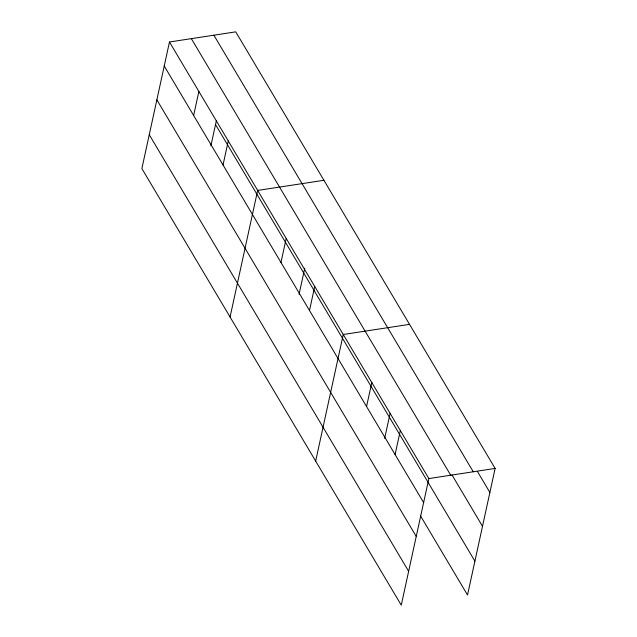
<?xml version="1.0" encoding="UTF-8"?>
<svg xmlns="http://www.w3.org/2000/svg" width="637" height="637" viewBox="0 0 637 637"><rect width="100%" height="100%" fill="white"/><g stroke="black" fill="none" stroke-linecap="round" stroke-linejoin="round"><path stroke-width="0.96" d="M169.474 41.994L141.876 168.574L401.262 605.15L428.86 478.57L169.474 41.994L235.738 31.85L495.124 468.426L467.526 595.006L420.468 515.811M193.64 115.488L198.871 91.473M210.879 145.857L216.365 120.712M223.038 164.967L228.269 140.952M230.068 317.011L257.667 190.431L323.93 180.287M280.965 262.468L286.196 238.453M299.072 294.294L304.765 268.177M309.494 310.49L314.734 286.475M315.665 461.077L343.263 334.497L409.527 324.36M366.562 406.533L371.793 382.526M384.668 438.367L390.155 413.214M395.091 454.563L400.331 430.548M428.86 478.57L495.124 468.426M477.368 471.38L489.885 492.441M213.873 35.194L473.251 471.778M451.975 474.899L482.504 526.289M191.347 38.642L450.725 475.226M215.521 124.581L474.899 561.165M164.242 66.009L423.621 502.585M156.861 99.85L416.24 536.434M149.257 134.725L408.643 571.301"/></g></svg>
